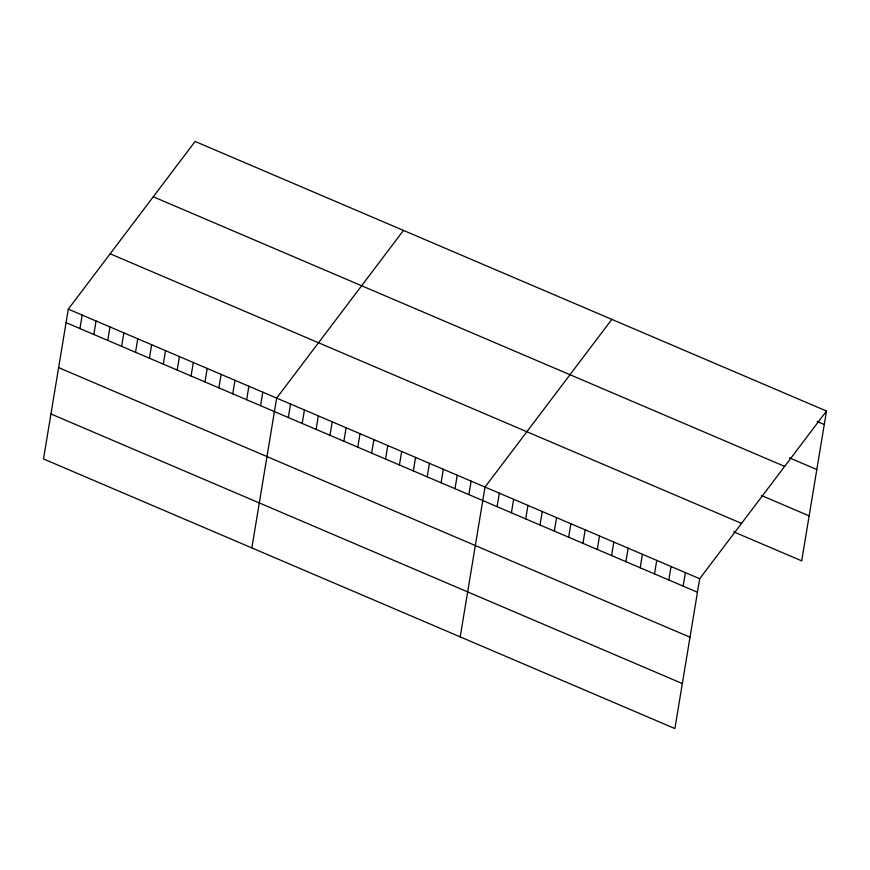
<?xml version="1.0" encoding="UTF-8"?>
<svg xmlns="http://www.w3.org/2000/svg" width="870" height="870" viewBox="0 0 870 870"><rect width="100%" height="100%" fill="white"/><g stroke="black" fill="none" stroke-linecap="round" stroke-linejoin="round"><path stroke-width="1.3" d="M68.306 309.133L43.5 458.947L674.881 728.549L699.687 578.735L826.5 411.042L195.119 141.451L68.306 309.133L699.687 578.735M79.964 328.555L82.193 315.06M93.851 334.482L96.081 320.997M107.739 340.42L109.979 326.924M121.626 346.347L123.866 332.851M135.524 352.274L137.754 338.789M149.412 358.212L151.641 344.716M163.299 364.138L165.539 350.653M177.197 370.076L179.427 356.58M191.085 376.003L193.314 362.507M204.972 381.93L207.201 368.445M218.859 387.868L221.1 374.372M232.758 393.795L234.987 380.31M246.645 399.732L248.874 386.236M260.532 405.659L262.773 392.163M251.854 547.915L276.66 398.101L403.473 230.419M288.318 417.524L290.547 404.028M302.205 423.451L304.435 409.966M316.093 429.388L318.333 415.893M329.991 435.315L332.22 421.819M343.878 441.242L346.108 427.757M357.766 447.18L360.006 433.684M371.653 453.107L373.893 439.622M385.551 459.045L387.781 445.549M399.439 464.971L401.668 451.476M413.326 470.898L415.566 457.413M427.224 476.836L429.454 463.34M441.112 482.763L443.341 469.278M454.999 488.701L457.228 475.205M468.887 494.628L471.127 481.132M460.208 636.883L485.014 487.069L611.827 319.388M497.096 506.666L499.326 493.181M511.408 512.778L513.637 499.293M525.719 518.89L527.949 505.405M540.031 525.001L542.26 511.506M554.342 531.113L556.572 517.617M568.654 537.225L570.883 523.729M582.965 543.337L585.195 529.841M597.277 549.448L599.506 535.953M611.577 555.56L613.818 542.064M625.889 561.672L628.129 548.176M640.2 567.784L642.441 554.288M654.512 573.885L656.752 560.4M668.823 579.996L671.064 566.511M683.135 586.108L685.375 572.623M826.5 411.042L801.694 560.867L733.714 531.842M817.115 421.482L824.271 424.538M789.384 457.816L816.821 469.528M153.272 196.783L784.653 466.385M761.446 495.508L809.143 515.877M110.153 253.79L741.534 523.392M66.066 322.618L697.446 592.22M58.616 367.608L690.008 637.21M50.949 413.968L682.33 683.559"/></g></svg>
